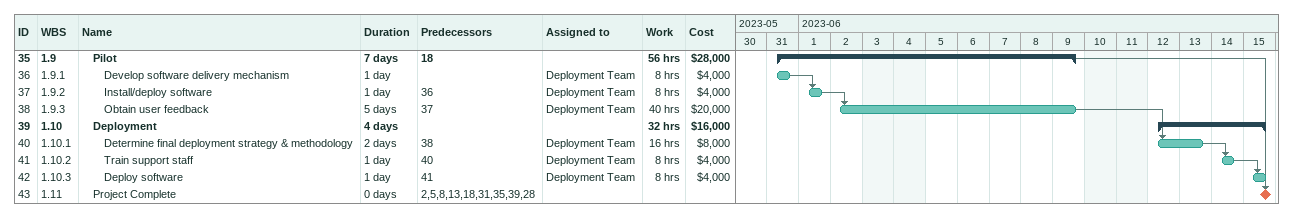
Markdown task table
| ID | WBS | Task | Duration | Start | Finish | Predecessors | Resources | Work (h) | Cost ($) |
|---|---|---|---|---|---|---|---|---|---|
| 35 | 1.9 | **Pilot** | 7d | 2023-05-31 | 2023-06-09 | 18 |  | 56 | 28000 |
| 36 | 1.9.1 | Develop software delivery mechanism | 1d | 2023-05-31 | 2023-05-31 |  | Deployment Team | 8 | 4000 |
| 37 | 1.9.2 | Install/deploy software | 1d | 2023-06-01 | 2023-06-01 | 36 | Deployment Team | 8 | 4000 |
| 38 | 1.9.3 | Obtain user feedback | 5d | 2023-06-02 | 2023-06-09 | 37 | Deployment Team | 40 | 20000 |
| 39 | 1.10 | **Deployment** | 4d | 2023-06-12 | 2023-06-15 |  |  | 32 | 16000 |
| 40 | 1.10.1 | Determine final deployment strategy & methodology | 2d | 2023-06-12 | 2023-06-13 | 38 | Deployment Team | 16 | 8000 |
| 41 | 1.10.2 | Train support staff | 1d | 2023-06-14 | 2023-06-14 | 40 | Deployment Team | 8 | 4000 |
| 42 | 1.10.3 | Deploy software | 1d | 2023-06-15 | 2023-06-15 | 41 | Deployment Team | 8 | 4000 |
| 43 | 1.11 | Project Complete | 0d | 2023-06-15 | 2023-06-15 | 2, 5, 8, 13, 18, 31, 35, 39, 28 |  |  |  |
